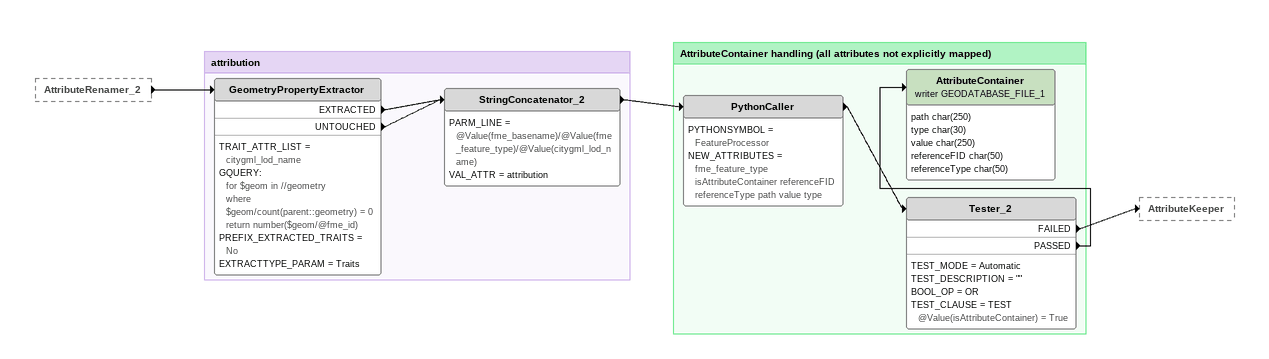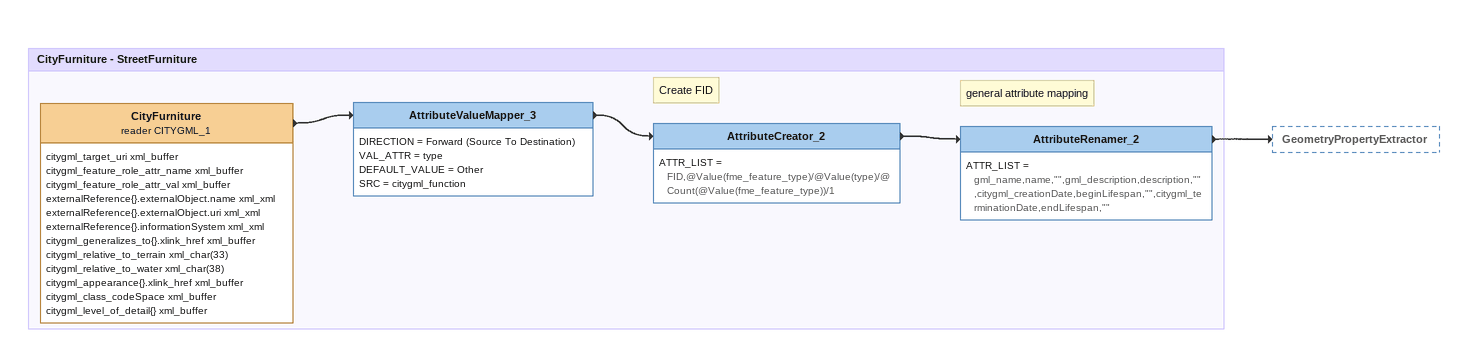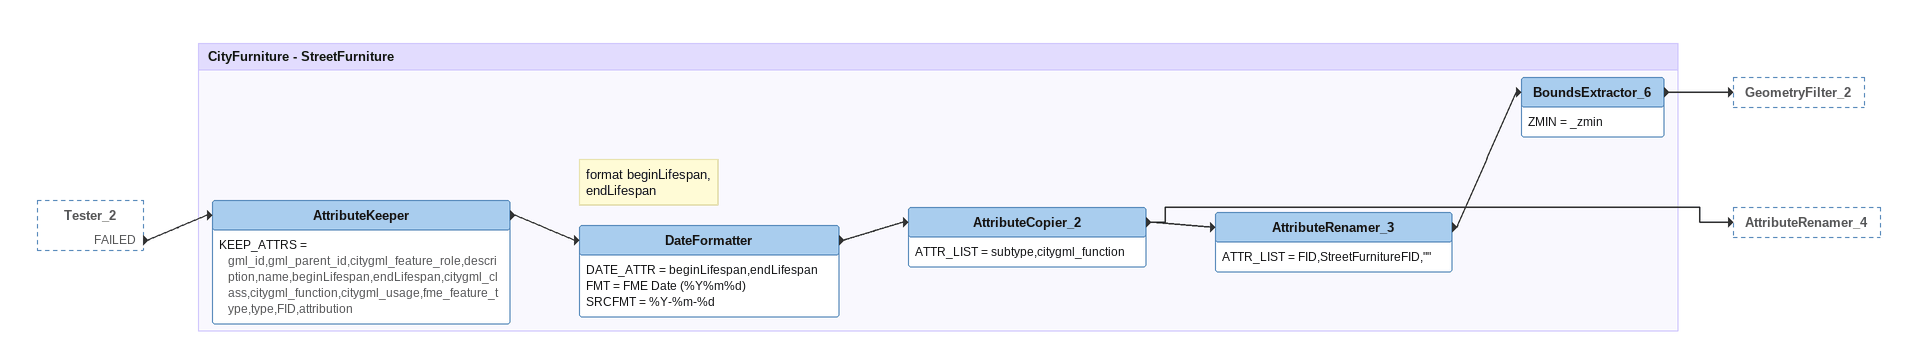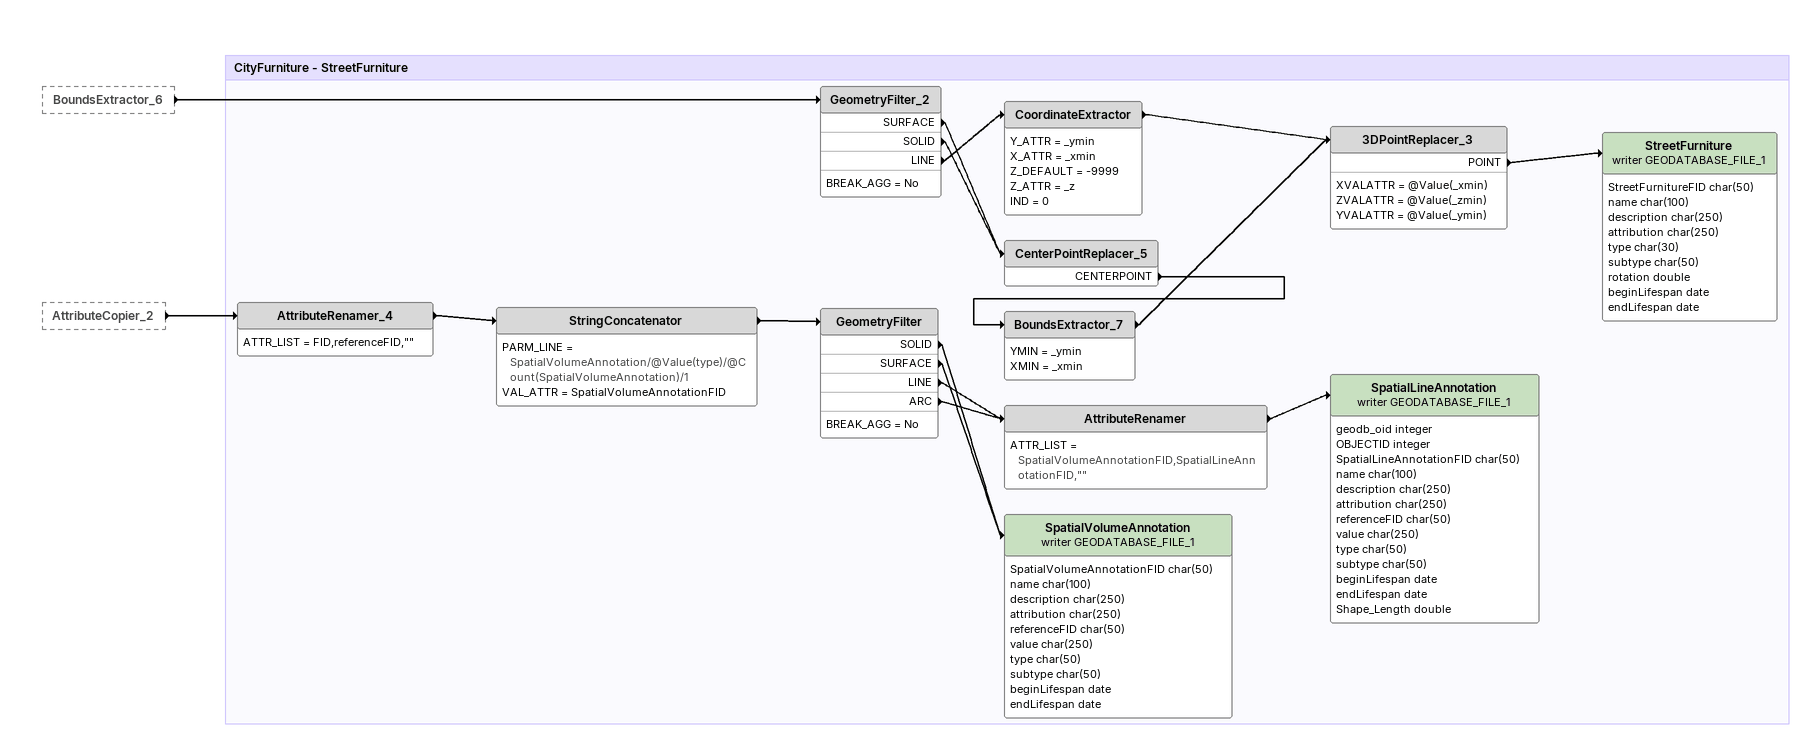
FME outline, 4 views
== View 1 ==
AttributeRenamer_2 [outside]
    -> GeometryPropertyExtractor

Bookmark: attribution
GeometryPropertyExtractor
    TRAIT_ATTR_LIST = citygml_lod_name
    GQUERY:
      for $geom in //geometry
      where $geom/count(parent::geometry) = 0
      return number($geom/@fme_id)
    PREFIX_EXTRACTED_TRAITS = No
    EXTRACTTYPE_PARAM = Traits
    EXTRACTED -> StringConcatenator_2
    UNTOUCHED -> StringConcatenator_2
StringConcatenator_2
    PARM_LINE = @Value(fme_basename)/@Value(fme_feature_type)/@Value(citygml_lod_name)
    VAL_ATTR = attribution
    -> PythonCaller

Bookmark: AttributeContainer handling (all attributes not explicitly mapped)
PythonCaller
    PYTHONSYMBOL = FeatureProcessor
    NEW_ATTRIBUTES = fme_feature_type isAttributeContainer referenceFID referenceType path value type
    -> Tester_2
Tester_2
    TEST_MODE = Automatic
    TEST_DESCRIPTION = ""
    BOOL_OP = OR
    TEST_CLAUSE = TEST @Value(isAttributeContainer) = True
    FAILED -> AttributeKeeper
    PASSED -> AttributeContainer (writer GEODATABASE_FILE_1)
AttributeContainer (writer GEODATABASE_FILE_1)
    attributes: path char(250), type char(30), value char(250), referenceFID char(50), referenceType char(50)

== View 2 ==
Bookmark: CityFurniture - StreetFurniture
CityFurniture (reader CITYGML_1)
    attributes: citygml_target_uri xml_buffer, citygml_feature_role_attr_name xml_buffer, citygml_feature_role_attr_val xml_buffer, externalReference{}.externalObject.name xml_xml, externalReference{}.externalObject.uri xml_xml, externalReference{}.informationSystem xml_xml, citygml_generalizes_to{}.xlink_href xml_buffer, citygml_relative_to_terrain xml_char(33), citygml_relative_to_water xml_char(38), citygml_appearance{}.xlink_href xml_buffer, citygml_class_codeSpace xml_buffer, citygml_level_of_detail{} xml_buffer
    -> AttributeValueMapper_3
AttributeValueMapper_3
    DIRECTION = Forward (Source To Destination)
    VAL_ATTR = type
    DEFAULT_VALUE = Other
    SRC = citygml_function
    -> AttributeCreator_2
Note: Create FID
AttributeCreator_2
    ATTR_LIST = FID,@Value(fme_feature_type)/@Value(type)/@Count(@Value(fme_feature_type))/1
    -> AttributeRenamer_2
Note: general attribute mapping
AttributeRenamer_2
    ATTR_LIST = gml_name,name,"",gml_description,description,"",citygml_creationDate,beginLifespan,"",citygml_terminationDate,endLifespan,""
    -> GeometryPropertyExtractor

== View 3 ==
Tester_2 [outside]
    FAILED -> AttributeKeeper

Bookmark: CityFurniture - StreetFurniture
AttributeKeeper
    KEEP_ATTRS = gml_id,gml_parent_id,citygml_feature_role,description,name,beginLifespan,endLifespan,citygml_class,citygml_function,citygml_usage,fme_feature_type,type,FID,attribution
    -> DateFormatter
Note: format beginLifespan, / endLifespan
DateFormatter
    DATE_ATTR = beginLifespan,endLifespan
    FMT = FME Date (%Y%m%d)
    SRCFMT = %Y-%m-%d
    -> AttributeCopier_2
AttributeCopier_2
    ATTR_LIST = subtype,citygml_function
    -> AttributeRenamer_3
    -> AttributeRenamer_4
AttributeRenamer_3
    ATTR_LIST = FID,StreetFurnitureFID,""
    -> BoundsExtractor_6
BoundsExtractor_6
    ZMIN = _zmin
    -> GeometryFilter_2

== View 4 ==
BoundsExtractor_6 [outside]
    -> GeometryFilter_2
AttributeCopier_2 [outside]
    -> AttributeRenamer_4

Bookmark: CityFurniture - StreetFurniture
GeometryFilter_2
    BREAK_AGG = No
    SURFACE -> CenterPointReplacer_5
    SOLID -> CenterPointReplacer_5
    LINE -> CoordinateExtractor
CoordinateExtractor
    Y_ATTR = _ymin
    X_ATTR = _xmin
    Z_DEFAULT = -9999
    Z_ATTR = _z
    IND = 0
    -> 3DPointReplacer_3
CenterPointReplacer_5
    CENTERPOINT -> BoundsExtractor_7
BoundsExtractor_7
    YMIN = _ymin
    XMIN = _xmin
    -> 3DPointReplacer_3
3DPointReplacer_3
    XVALATTR = @Value(_xmin)
    ZVALATTR = @Value(_zmin)
    YVALATTR = @Value(_ymin)
    POINT -> StreetFurniture (writer GEODATABASE_FILE_1)
StreetFurniture (writer GEODATABASE_FILE_1)
    attributes: StreetFurnitureFID char(50), name char(100), description char(250), attribution char(250), type char(30), subtype char(50), rotation double, beginLifespan date, endLifespan date
AttributeRenamer_4
    ATTR_LIST = FID,referenceFID,""
    -> StringConcatenator
StringConcatenator
    PARM_LINE = SpatialVolumeAnnotation/@Value(type)/@Count(SpatialVolumeAnnotation)/1
    VAL_ATTR = SpatialVolumeAnnotationFID
    -> GeometryFilter
GeometryFilter
    BREAK_AGG = No
    SOLID -> SpatialVolumeAnnotation (writer GEODATABASE_FILE_1)
    SURFACE -> SpatialVolumeAnnotation (writer GEODATABASE_FILE_1)
    LINE -> AttributeRenamer
    ARC -> AttributeRenamer
AttributeRenamer
    ATTR_LIST = SpatialVolumeAnnotationFID,SpatialLineAnnotationFID,""
    -> SpatialLineAnnotation (writer GEODATABASE_FILE_1)
SpatialLineAnnotation (writer GEODATABASE_FILE_1)
    attributes: geodb_oid integer, OBJECTID integer, SpatialLineAnnotationFID char(50), name char(100), description char(250), attribution char(250), referenceFID char(50), value char(250), type char(50), subtype char(50), beginLifespan date, endLifespan date, Shape_Length double
SpatialVolumeAnnotation (writer GEODATABASE_FILE_1)
    attributes: SpatialVolumeAnnotationFID char(50), name char(100), description char(250), attribution char(250), referenceFID char(50), value char(250), type char(50), subtype char(50), beginLifespan date, endLifespan date
